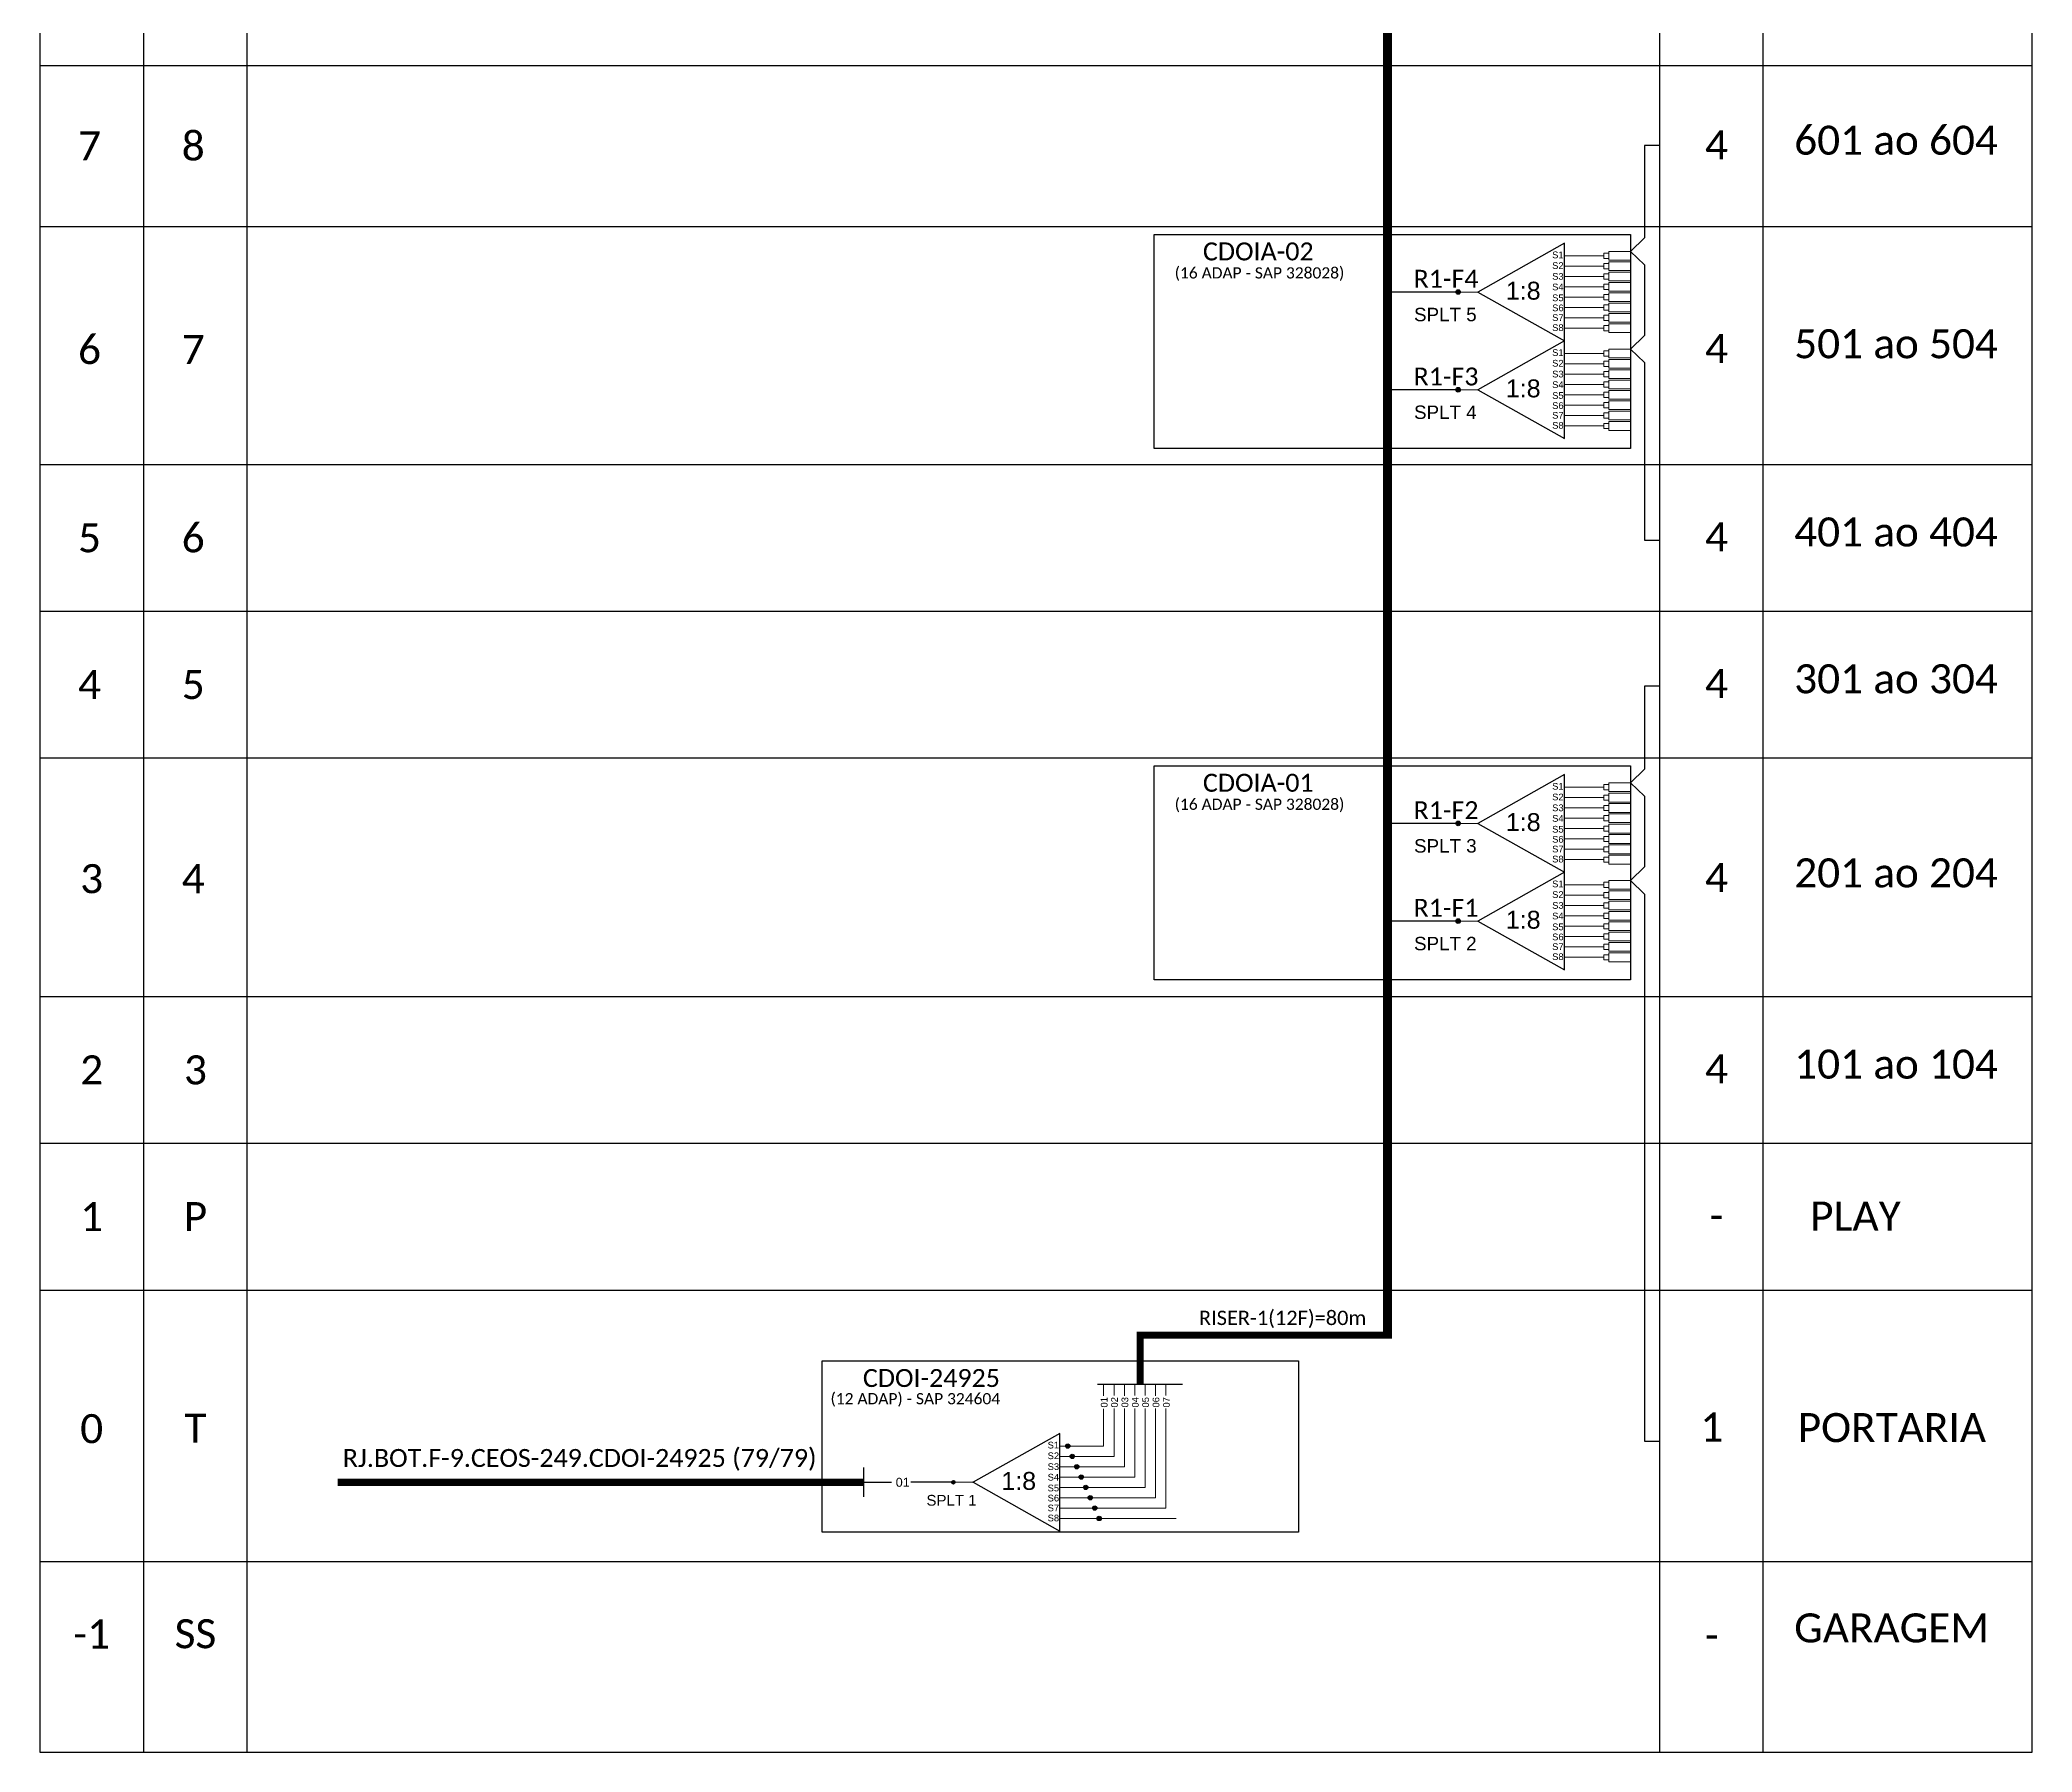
# Model space of a CAD drawing. Header units: metres. Extents: x -1286 to 453, y -500 to 94.
# Drawn here: x 68.8 to 291.1, y -301.6 to -110.6 of the extents above; entities that cross this region are included whole.
import ezdxf
from ezdxf.enums import TextEntityAlignment as Align

# ---------------------------------------------------------------- set-up
doc = ezdxf.new("R2010")
doc.units = ezdxf.units.M
doc.styles.add('ARIAL', font='arial.ttf')
doc.styles.add('WMF-Calibri0', font='calibri.ttf')
doc.linetypes.add('RESERVA', pattern='A,0.5,-0.15,["RESERVA",Standard,S=0.18,R=0,X=0,Y=-0.1],-1.3', length=1.95)

# ---------------------------------------------------------------- blocks, each defined once
blk = doc.blocks.new('SPLT_1-8_SC-APC')
at = {"color": 1}
blk.add_lwpolyline([(-7.37, -2.1), (-17.04, -7.55), (-7.37, -13), (-7.37, -2.1)], dxfattribs=at)
at = {"color": 3, "lineweight": 0}
for points in [[(-2.99, -3.51), (-7.37, -3.51)], [(-2.41, -3.02), (-2.41, -4)], [(-2.41, -3.02), (0, -3.02)], [(-2.41, -4), (0, -4)], [(-2.41, -4.17), (-2.41, -5.16)], [(-2.41, -4.17), (0, -4.17)], [(-7.37, -4.66), (-2.99, -4.66)], [(-7.37, -5.82), (-2.99, -5.82)], [(-2.41, -5.16), (0, -5.16)], [(-2.41, -5.32), (-2.41, -6.31)], [(-2.41, -5.32), (0, -5.32)], [(-2.41, -6.31), (0, -6.31)], [(-2.41, -6.48), (-2.41, -7.46)], [(-2.41, -6.48), (0, -6.48)], [(-7.37, -6.97), (-2.99, -6.97)], [(-7.37, -8.12), (-2.99, -8.12)], [(-2.41, -7.46), (0, -7.46)], [(-2.41, -7.63), (-2.41, -8.62)], [(-2.41, -7.63), (0, -7.63)], [(-2.41, -8.62), (0, -8.62)], [(-2.41, -8.78), (-2.41, -9.77)], [(-2.41, -8.78), (0, -8.78)], [(-7.37, -9.28), (-2.99, -9.28)], [(-7.37, -10.43), (-2.99, -10.43)], [(-2.41, -9.77), (0, -9.77)], [(-2.41, -9.94), (-2.41, -10.92)], [(-2.41, -9.94), (0, -9.94)], [(-2.41, -10.92), (0, -10.92)], [(-2.41, -11.09), (-2.41, -12.08)], [(-2.41, -11.09), (0, -11.09)], [(-7.37, -11.58), (-2.99, -11.58)], [(-2.41, -12.08), (0, -12.08)]]:
    blk.add_lwpolyline(points, dxfattribs=at)
for points in [[(-2.99, -3.22), (-2.41, -3.22), (-2.41, -3.8), (-2.99, -3.8)], [(-2.99, -4.38), (-2.41, -4.38), (-2.41, -4.95), (-2.99, -4.95)], [(-2.99, -5.53), (-2.41, -5.53), (-2.41, -6.1), (-2.99, -6.1)], [(-2.99, -6.68), (-2.41, -6.68), (-2.41, -7.26), (-2.99, -7.26)], [(-2.99, -7.84), (-2.41, -7.84), (-2.41, -8.41), (-2.99, -8.41)], [(-2.99, -8.99), (-2.41, -8.99), (-2.41, -9.56), (-2.99, -9.56)], [(-2.99, -10.14), (-2.41, -10.14), (-2.41, -10.72), (-2.99, -10.72)], [(-2.99, -11.3), (-2.41, -11.3), (-2.41, -11.87), (-2.99, -11.87)]]:
    blk.add_lwpolyline(points, close=True, dxfattribs=at)
at = {"color": 1, "lineweight": 0}
blk.add_lwpolyline([(-17.04, -7.55), (-19.26, -7.55)], dxfattribs=at)
at = {"color": 1, "style": 'ARIAL'}
for s, height, p in [('S1', 0.75, (-8.74, -3.78)), ('S2', 0.75, (-8.74, -4.97)), ('1:8', 2, (-13.91, -8.4)), ('S3', 0.75, (-8.74, -6.18)), ('S4', 0.75, (-8.74, -7.36)), ('S5', 0.75, (-8.74, -8.57)), ('S6', 0.75, (-8.74, -9.69)), ('S7', 0.75, (-8.74, -10.78)), ('S8', 0.75, (-8.74, -11.9))]:
    blk.add_text(s, height=height, dxfattribs=at).set_placement(p)
blk = doc.blocks.new('SPLT_1-8_DIV_DIR')
h = blk.add_hatch(color=3)
h.dxf.hatch_style = 1
edge = h.paths.add_edge_path()
edge.add_arc((12.77, 4.04), 0.242, 0, 360)
h = blk.add_hatch(color=3)
h.dxf.hatch_style = 1
edge = h.paths.add_edge_path()
edge.add_arc((13.27, 2.88), 0.242, 0, 360)
h = blk.add_hatch(color=3)
h.dxf.hatch_style = 1
edge = h.paths.add_edge_path()
edge.add_arc((13.77, 1.73), 0.242, 0, 360)
h = blk.add_hatch(color=3)
h.dxf.hatch_style = 1
edge = h.paths.add_edge_path()
edge.add_arc((14.27, 0.58), 0.242, 0, 360)
h = blk.add_hatch(color=3)
h.dxf.hatch_style = 1
edge = h.paths.add_edge_path()
edge.add_arc((14.77, -0.58), 0.242, 0, 360)
h = blk.add_hatch(color=3)
h.dxf.hatch_style = 1
edge = h.paths.add_edge_path()
edge.add_arc((15.27, -1.73), 0.242, 0, 360)
h = blk.add_hatch(color=3)
h.dxf.hatch_style = 1
edge = h.paths.add_edge_path()
edge.add_arc((15.77, -2.88), 0.242, 0, 360)
h = blk.add_hatch(color=3)
h.dxf.hatch_style = 1
edge = h.paths.add_edge_path()
edge.add_arc((16.27, -4.04), 0.242, 0, 360)
at = {"color": 1}
blk.add_lwpolyline([(11.89, 5.45), (2.22, 0), (11.89, -5.45), (11.89, 5.45)], dxfattribs=at)
at = {"color": 7, "lineweight": 0}
for points in [[(12.77, 4.04), (11.89, 4.04)], [(11.89, 2.88), (13.27, 2.88)], [(11.89, 1.73), (13.77, 1.73)], [(11.89, 0.58), (14.27, 0.58)], [(11.89, -0.58), (14.77, -0.58)], [(11.89, -1.73), (15.27, -1.73)], [(11.89, -2.88), (15.77, -2.88)], [(11.89, -4.04), (16.27, -4.04)]]:
    blk.add_lwpolyline(points, dxfattribs=at)
at = {"color": 1, "lineweight": 0}
blk.add_lwpolyline([(2.22, 0), (0, 0)], dxfattribs=at)
at = {"color": 3}
for centre in [(12.77, 4.04), (13.27, 2.88), (13.77, 1.73), (14.27, 0.58), (14.77, -0.58), (15.27, -1.73), (15.77, -2.88), (16.27, -4.04)]:
    blk.add_circle(centre, 0.242, dxfattribs=at)
at = {"color": 1, "style": 'ARIAL'}
for s, height, p in [('S1', 0.75, (10.52, 3.77)), ('S2', 0.75, (10.52, 2.58)), ('1:8', 2, (5.35, -0.85)), ('S3', 0.75, (10.52, 1.37)), ('S4', 0.75, (10.52, 0.19)), ('S5', 0.75, (10.52, -1.02)), ('S6', 0.75, (10.52, -2.14)), ('S7', 0.75, (10.52, -3.24)), ('S8', 0.75, (10.52, -4.36))]:
    blk.add_text(s, height=height, dxfattribs=at).set_placement(p)

msp = doc.modelspace()

# ---------------------------------------------------------------- hatches: boundary and pattern name
h = msp.add_hatch(color=3)
h.dxf.hatch_style = 1
edge = h.paths.add_edge_path()
edge.add_arc((227.07, -138.74), 0.256, 0, 360)
h = msp.add_hatch(color=3)
h.dxf.hatch_style = 1
edge = h.paths.add_edge_path()
edge.add_arc((227.07, -149.64), 0.256, 0, 360)
h = msp.add_hatch(color=3)
h.dxf.hatch_style = 1
edge = h.paths.add_edge_path()
edge.add_arc((227.07, -198.02), 0.256, 0, 360)
h = msp.add_hatch(color=3)
h.dxf.hatch_style = 1
edge = h.paths.add_edge_path()
edge.add_arc((227.07, -208.92), 0.256, 0, 360)
h = msp.add_hatch(color=3)
h.dxf.hatch_style = 1
edge = h.paths.add_edge_path()
edge.add_arc((170.75, -271.53), 0.205, 0, 360)

# ---------------------------------------------------------------- linework, layer by layer
at = {"color": 8, "linetype": 'RESERVA', "lineweight": 0, "ltscale": 3}
msp.add_line((187.26, -275.56), (195.62, -275.56), dxfattribs=at)
at = {"color": 7}
msp.add_line((68.83, -280.38), (291.12, -280.38), dxfattribs=at)
for points in [[(68.83, -22.24), (68.83, -301.64), (291.12, -301.64), (291.12, -22.24)], [(80.4, -22.24), (80.4, -301.64)], [(91.97, -301.64), (91.97, -22.24)], [(249.53, -22.24), (249.53, -301.64)], [(261.1, -301.64), (261.1, -22.24)], [(68.83, -113.45), (291.12, -113.45)], [(68.83, -131.44), (291.12, -131.44)], [(68.83, -157.98), (291.12, -157.98)], [(68.83, -174.35), (291.12, -174.35)], [(68.83, -190.72), (291.12, -190.72)], [(68.83, -217.34), (291.12, -217.34)], [(68.83, -233.71), (291.12, -233.71)], [(68.83, -250.08), (291.12, -250.08)]]:
    msp.add_lwpolyline(points)
at = {"color": 5}
msp.add_lwpolyline([(191.59, -260.58, 0.8, 0.8, 0), (191.59, -255.11, 0.8, 0.8, 0), (219.2, -255.11, 1, 1, 0), (219.2, -47.21, 1, 1, 0)], format="xyseb", dxfattribs=at)
at = {"color": 3}
for points in [[(249.53, -122.41), (247.87, -122.41), (247.87, -132.7), (246.3, -134.21), (247.87, -135.72), (247.87, -143.6), (246.3, -145.11), (247.87, -146.62), (247.87, -166.43), (249.52, -166.43)], [(249.53, -182.72), (247.87, -182.72), (247.87, -191.99), (246.3, -193.49), (247.87, -195), (247.87, -202.88), (246.3, -204.39), (247.87, -205.9), (247.87, -266.94), (249.52, -266.94)], [(160.77, -271.53), (163.85, -271.53)], [(170.75, -271.53), (166, -271.53)]]:
    msp.add_lwpolyline(points, dxfattribs=at)
at = {"color": 1}
for points in [[(193.17, -132.31), (246.3, -132.31), (246.3, -156.2), (193.17, -156.2)], [(193.17, -191.59), (246.3, -191.59), (246.3, -215.49), (193.17, -215.49)], [(156.13, -257.98), (209.26, -257.98), (209.26, -277.09), (156.13, -277.09)]]:
    msp.add_lwpolyline(points, close=True, dxfattribs=at)
at = {"color": 5}
for points in [[(227.04, -138.74), (219.2, -138.74)], [(227.04, -149.64), (219.2, -149.64)], [(227.04, -198.02), (219.2, -198.02)], [(227.04, -208.92), (219.2, -208.92)], [(186.83, -260.58), (196.32, -260.58)]]:
    msp.add_lwpolyline(points, dxfattribs=at)
at = {"color": 5, "lineweight": 0}
for points in [[(187.52, -260.58), (187.52, -261.9)], [(188.68, -260.58), (188.68, -261.86)], [(189.84, -260.58), (189.84, -261.87)], [(190.99, -260.58), (190.99, -261.86)], [(192.15, -260.58), (192.15, -261.86)], [(193.31, -260.58), (193.31, -261.87)], [(194.46, -260.58), (194.46, -261.86)], [(187.52, -263.32), (187.52, -267.49), (183.76, -267.49)], [(184.26, -268.65), (188.68, -268.65), (188.68, -263.29)], [(184.76, -269.8), (189.84, -269.8), (189.84, -263.29)], [(185.26, -270.95), (190.99, -270.95), (190.99, -263.29)], [(185.76, -272.1), (192.15, -272.1), (192.15, -263.29)], [(186.26, -273.26), (193.31, -273.26), (193.31, -263.29)], [(186.76, -274.41), (194.46, -274.41), (194.46, -263.29)]]:
    msp.add_lwpolyline(points, dxfattribs=at)
at = {"color": 1, "const_width": 0.8}
msp.add_lwpolyline([(102.05, -271.53), (160.77, -271.53)], dxfattribs=at)
at = {"color": 1}
msp.add_lwpolyline([(160.77, -273.16), (160.77, -269.9)], dxfattribs=at)
at = {"color": 3}
for centre, radius in [((227.07, -138.74), 0.256), ((227.07, -149.64), 0.256), ((227.07, -198.02), 0.256), ((227.07, -208.92), 0.256), ((170.75, -271.53), 0.205), ((170.75, -271.53), 0.205)]:
    msp.add_circle(centre, radius, dxfattribs=at)
msp.add_point((172.97, -271.53))

# ---------------------------------------------------------------- block references
for p in [(246.3, -131.19), (246.3, -142.09), (246.3, -190.48), (246.3, -201.37)]:
    msp.add_blockref('SPLT_1-8_SC-APC', p, dxfattribs=at)
msp.add_blockref('SPLT_1-8_DIV_DIR', (170.75, -271.53))

# ---------------------------------------------------------------- texts
at = {"color": 7}
for s, height, style, p in [('601 ao 604', 3.24, 'WMF-Calibri0', (264.57, -123.42)), ('SPLT 5', 1.5, 'ARIAL', (222.15, -142)), ('501 ao 504', 3.24, 'WMF-Calibri0', (264.57, -146.13)), ('SPLT 4', 1.5, 'ARIAL', (222.15, -152.9)), ('401 ao 404', 3.24, 'WMF-Calibri0', (264.57, -167.13)), ('301 ao 304', 3.24, 'WMF-Calibri0', (264.57, -183.51)), ('SPLT 3', 1.5, 'ARIAL', (222.15, -201.28)), ('201 ao 204', 3.24, 'WMF-Calibri0', (264.57, -205.16)), ('SPLT 2', 1.5, 'ARIAL', (222.15, -212.18)), ('101 ao 104', 3.24, 'WMF-Calibri0', (264.57, -226.5)), ('SPLT 1', 1.2, 'ARIAL', (167.75, -274.14)), ('GARAGEM', 3.24, 'WMF-Calibri0', (264.57, -289.4))]:
    msp.add_text(s, height=height, dxfattribs=dict(at, style=style)).set_placement(p)
at = {"color": 1, "style": 'WMF-Calibri0'}
for s, p in [('CDOIA-02', (198.6, -135.21)), ('CDOIA-01', (198.6, -194.49)), ('CDOI-24925', (160.66, -260.9)), ('RJ.BOT.F-9.CEOS-249.CDOI-24925 (79/79)', (102.63, -269.82))]:
    msp.add_text(s, height=2, dxfattribs=at).set_placement(p)
for s, p in [('(16 ADAP - SAP 328028)', (204.91, -137.23)), ('(16 ADAP - SAP 328028)', (204.91, -196.51)), ('(12 ADAP) - SAP 324604', (166.51, -262.83))]:
    msp.add_text(s, height=1.25, dxfattribs=at).set_placement(p, align=Align.CENTER)
at = {"color": 5, "style": 'WMF-Calibri0'}
for s, height, p in [('R1-F4', 2, (222.1, -138.26)), ('R1-F3', 2, (222.1, -149.16)), ('R1-F2', 2, (222.1, -197.55)), ('R1-F1', 2, (222.1, -208.44)), ('RISER-1(12F)=80m', 1.6, (198.15, -253.99))]:
    msp.add_text(s, height=height, dxfattribs=at).set_placement(p)
at = {"style": 'ARIAL'}
for s, p in [('01', (187.58, -262.61)), ('02', (188.73, -262.61)), ('03', (189.89, -262.61)), ('04', (191.05, -262.61)), ('05', (192.2, -262.61)), ('06', (193.36, -262.61)), ('07', (194.52, -262.61))]:
    msp.add_text(s, height=0.75, rotation=90, dxfattribs=at).set_placement(p, align=Align.MIDDLE_CENTER)
msp.add_text('01', height=1, dxfattribs=at).set_placement((165.1, -271.53), align=Align.MIDDLE_CENTER)
at = {"color": 7, "char_height": 3.24, "attachment_point": 1, "style": 'WMF-Calibri0'}
for s, insert in [('PLAY', (266.34, -240.21)), (' PORTARIA', (263.82, -263.81))]:
    msp.add_mtext_dynamic_manual_height_columns(s, width=27.4736, gutter_width=12.5, heights=[0], dxfattribs=dict(at, insert=insert))
at = {"color": 7, "style": 'WMF-Calibri0'}
for tag, flags, p in [('7', 4, (74.37, -122.44)), ('8', 4, (85.94, -122.44)), ('4', 4, (255.9, -122.33)), ('6', 4, (74.37, -145.15)), ('7', 4, (85.94, -145.15)), ('4', 4, (255.9, -145.04)), ('6', 4, (85.94, -166.16)), ('4', 4, (255.9, -166.05)), ('5', 4, (74.37, -166.16)), ('4', 4, (74.37, -182.53)), ('5', 4, (85.94, -182.53)), ('4', 4, (255.9, -182.42)), ('3', 4, (74.61, -204.19)), ('4', 4, (85.94, -204.19)), ('4', 4, (255.9, -204.07)), ('2', 4, (74.61, -225.52)), ('3', 4, (86.19, -225.52)), ('4', 4, (255.9, -225.41)), ('1', 4, (74.61, -241.89)), ('P', 4, (86.19, -241.89)), ('-', 4, (255.9, -241.78)), ('0', 4, (74.61, -265.55)), ('T', 12, (86.19, -265.51)), ('1', 4, (255.38, -265.37)), ('-1', 4, (74.61, -288.47)), ('SS', 12, (86.19, -288.43)), ('-', 4, (255.38, -288.61))]:
    msp.add_attdef(tag, text='XX', height=3.24, dxfattribs=dict(at, flags=flags)).set_placement(p, align=Align.MIDDLE_CENTER)

doc.saveas('drawing.dxf')
